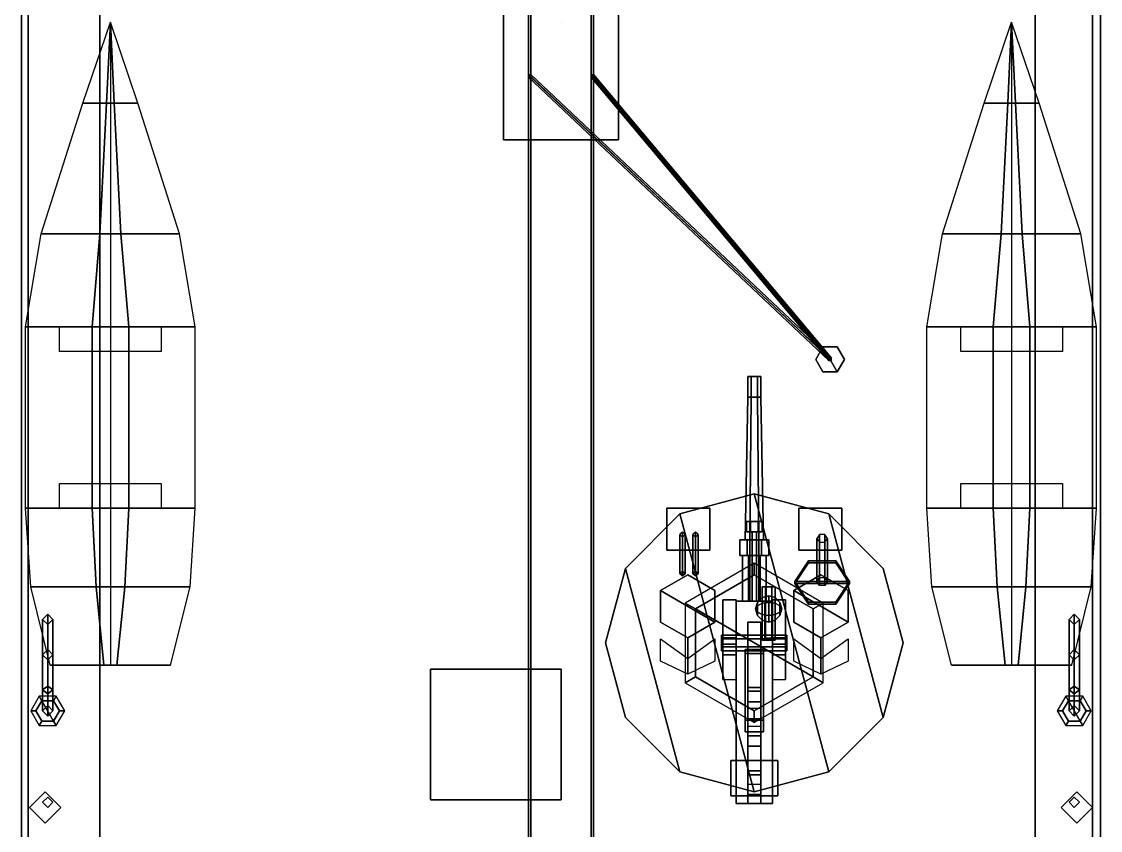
# Model space of a CAD drawing. Header units: millimetres. Extents: x -4.1 to 4.1, y -26.8 to 25.6.
# Drawn here: x -4.13 to 4.13, y -0.23 to 5.96 of the extents above; entities that cross this region are included whole.
import ezdxf

# ---------------------------------------------------------------- set-up
doc = ezdxf.new("R2010")
doc.units = ezdxf.units.MM
for name, color, linetype in [('boat', 6, 'Continuous'), ('gun', 1, 'Continuous'), ('railing', 3, 'Continuous'), ('sleeve', 5, 'Continuous'), ('turret', 2, 'Continuous')]:
    doc.layers.add(name, color=color, linetype=linetype)

msp = doc.modelspace()

# ---------------------------------------------------------------- linework, layer by layer
for points in [[(-4.13, 13.86, -0.12), (-4.08, 13.86, -0.3), (-4.08, -17.84, -0.3), (-4.13, -17.84, -0.12)], [(-4.13, 13.86, 1.39), (-4.13, 13.86, -0.12), (-4.13, -17.84, -0.12), (-4.13, -17.84, 1.39)], [(4.13, -17.84, 1.39), (4.13, 13.86, 1.39), (-4.13, 13.86, 1.39), (-4.13, -17.84, 1.39)], [(-4.08, 13.86, -0.3), (-3.53, 13.86, -0.87), (-3.53, -17.84, -0.87), (-4.08, -17.84, -0.3)], [(-3.53, -17.84, -0.87), (-3.53, 13.86, -0.87), (3.63, 13.86, -0.87), (3.63, -17.84, -0.87)], [(3.63, -17.84, -0.87), (3.63, 13.86, -0.87), (4.07, 13.86, -0.3), (4.07, -17.84, -0.3)], [(4.07, -17.84, -0.3), (4.07, 13.86, -0.3), (4.13, 13.86, -0.12), (4.13, -17.84, -0.12)], [(4.13, -17.84, -0.12), (4.13, 13.86, -0.12), (4.13, 13.86, 1.39), (4.13, -17.84, 1.39)], [(0.44, 5.05, 1.58), (0.44, 7.3, 1.58), (-0.44, 7.3, 1.58), (-0.44, 5.05, 1.58)], [(-0.44, 7.3, 1.58), (-0.44, 7.3, 1.39), (-0.44, 5.05, 1.39), (-0.44, 5.05, 1.58)], [(0.44, 5.05, 1.39), (0.44, 7.3, 1.39), (0.44, 7.3, 1.58), (0.44, 5.05, 1.58)], [(-0.23, -12.15, 10.16), (-0.25, -12.15, 10.16), (-0.25, 6.88, 16.43), (-0.23, 6.88, 16.43)], [(-0.25, 6.88, 16.45), (-0.25, 6.88, 16.43), (-0.25, -12.15, 10.16), (-0.25, -12.15, 10.18)], [(-0.23, 6.88, 16.45), (-0.25, 6.88, 16.45), (-0.25, -12.15, 10.18), (-0.23, -12.15, 10.18)], [(-0.23, -12.15, 10.18), (-0.23, -12.15, 10.16), (-0.23, 6.88, 16.43), (-0.23, 6.88, 16.45)], [(0.25, 6.88, 16.45), (0.23, 6.88, 16.45), (0.23, -12.15, 10.18), (0.25, -12.15, 10.18)], [(0.23, 6.88, 16.45), (0.23, 6.88, 16.43), (0.23, -12.15, 10.16), (0.23, -12.15, 10.18)], [(0.25, -12.15, 10.16), (0.23, -12.15, 10.16), (0.23, 6.88, 16.43), (0.25, 6.88, 16.43)], [(0.25, -12.15, 10.18), (0.25, -12.15, 10.16), (0.25, 6.88, 16.43), (0.25, 6.88, 16.45)], [(0, 5.95, 2), (0, 5.95, 2), (0, 5.95, 2.16)], [(-0.25, 5.53, 16), (-0.25, 5.55, 16), (2.05, 3.38, 3.75), (2.05, 3.36, 3.75)], [(2.07, 3.38, 3.75), (2.05, 3.38, 3.75), (-0.25, 5.55, 16), (-0.23, 5.55, 16)], [(2.07, 3.36, 3.75), (2.07, 3.38, 3.75), (-0.23, 5.55, 16), (-0.23, 5.53, 16)], [(0.23, 5.53, 16), (0.23, 5.55, 16), (2.05, 3.38, 3.75), (2.05, 3.36, 3.75)], [(2.07, 3.38, 3.75), (2.05, 3.38, 3.75), (0.23, 5.55, 16), (0.25, 5.55, 16)], [(2.07, 3.36, 3.75), (2.07, 3.38, 3.75), (0.25, 5.55, 16), (0.25, 5.53, 16)], [(-0.23, 5.53, 16), (-0.25, 5.53, 16), (2.05, 3.36, 3.75), (2.07, 3.36, 3.75)], [(0.25, 5.53, 16), (0.23, 5.53, 16), (2.05, 3.36, 3.75), (2.07, 3.36, 3.75)], [(-0.44, 5.05, 1.58), (-0.44, 5.05, 1.39), (0.44, 5.05, 1.39), (0.44, 5.05, 1.58)], [(2.005, 3.4653, 1.39), (1.95, 3.37, 1.39), (1.95, 3.37, 3.75), (2.005, 3.4653, 3.75)], [(2.115, 3.2747, 3.75), (2.005, 3.4653, 3.75), (1.95, 3.37, 3.75), (2.005, 3.2747, 3.75)], [(2.115, 3.4653, 1.39), (2.005, 3.4653, 1.39), (2.005, 3.4653, 3.75), (2.115, 3.4653, 3.75)], [(2.17, 3.37, 3.75), (2.115, 3.4653, 3.75), (2.005, 3.4653, 3.75), (2.115, 3.2747, 3.75)], [(2.17, 3.37, 1.39), (2.115, 3.4653, 1.39), (2.115, 3.4653, 3.75), (2.17, 3.37, 3.75)], [(1.95, 3.37, 1.39), (2.005, 3.2747, 1.39), (2.005, 3.2747, 3.75), (1.95, 3.37, 3.75)], [(2.115, 3.2747, 1.39), (2.17, 3.37, 1.39), (2.17, 3.37, 3.75), (2.115, 3.2747, 3.75)], [(2.005, 3.2747, 1.39), (2.115, 3.2747, 1.39), (2.115, 3.2747, 3.75), (2.005, 3.2747, 3.75)], [(-3.93, 1.15, 3.46), (-3.97, 1.11, 3.49), (-3.97, 1.38, 3.63), (-3.93, 1.42, 3.6)], [(-3.89, 1.11, 3.49), (-3.93, 1.15, 3.46), (-3.93, 1.42, 3.6), (-3.89, 1.38, 3.63)], [(3.93, 1.15, 3.46), (3.89, 1.11, 3.49), (3.89, 1.38, 3.63), (3.93, 1.42, 3.6)], [(3.97, 1.11, 3.49), (3.93, 1.15, 3.46), (3.93, 1.42, 3.6), (3.97, 1.38, 3.63)], [(-3.97, 1.11, 3.49), (-3.93, 1.07, 3.52), (-3.93, 1.34, 3.66), (-3.97, 1.38, 3.63)], [(-3.93, 1.07, 3.52), (-3.89, 1.11, 3.49), (-3.89, 1.38, 3.63), (-3.93, 1.34, 3.66)], [(3.89, 1.11, 3.49), (3.93, 1.07, 3.52), (3.93, 1.34, 3.66), (3.89, 1.38, 3.63)], [(3.93, 1.07, 3.52), (3.97, 1.11, 3.49), (3.97, 1.38, 3.63), (3.93, 1.34, 3.66)], [(-3.93, 0.87, 3), (-3.97, 0.84, 3.04), (-3.97, 1.11, 3.49), (-3.93, 1.15, 3.46)], [(-3.97, 0.84, 3.04), (-3.93, 0.81, 3.08), (-3.93, 1.07, 3.52), (-3.97, 1.11, 3.49)], [(-3.89, 0.84, 3.04), (-3.93, 0.87, 3), (-3.93, 1.15, 3.46), (-3.89, 1.11, 3.49)], [(-3.93, 0.81, 3.08), (-3.89, 0.84, 3.04), (-3.89, 1.11, 3.49), (-3.93, 1.07, 3.52)], [(3.93, 0.87, 3), (3.89, 0.84, 3.04), (3.89, 1.11, 3.49), (3.93, 1.15, 3.46)], [(3.89, 0.84, 3.04), (3.93, 0.81, 3.08), (3.93, 1.07, 3.52), (3.89, 1.11, 3.49)], [(3.97, 0.84, 3.04), (3.93, 0.87, 3), (3.93, 1.15, 3.46), (3.97, 1.11, 3.49)], [(3.93, 0.81, 3.08), (3.97, 0.84, 3.04), (3.97, 1.11, 3.49), (3.93, 1.07, 3.52)], [(0, 1, -3.99), (0, 1, -4.99), (-1, 1, -4.99), (-1, 1, -3.99)], [(-1, 1, -3.99), (-1, 1, -4.99), (-1, 0, -4.99), (-1, 0, -3.99)], [(-1, 0, -4.99), (-1, 1, -4.99), (0, 1, -4.99), (0, 0, -4.99)], [(0, 0, -3.99), (0, 1, -3.99), (-1, 1, -3.99), (-1, 0, -3.99)], [(0, 0, -4.99), (0, 1, -4.99), (0, 1, -3.99), (0, 0, -3.99)], [(-3.93, 0.72, 2.57), (-3.97, 0.68, 2.6), (-3.97, 0.84, 3.04), (-3.93, 0.87, 3)], [(-3.97, 0.68, 2.6), (-3.93, 0.64, 2.63), (-3.93, 0.81, 3.08), (-3.97, 0.84, 3.04)], [(-3.89, 0.68, 2.6), (-3.93, 0.72, 2.57), (-3.93, 0.87, 3), (-3.89, 0.84, 3.04)], [(-3.93, 0.64, 2.63), (-3.89, 0.68, 2.6), (-3.89, 0.84, 3.04), (-3.93, 0.81, 3.08)], [(3.93, 0.72, 2.57), (3.89, 0.68, 2.6), (3.89, 0.84, 3.04), (3.93, 0.87, 3)], [(3.89, 0.68, 2.6), (3.93, 0.64, 2.63), (3.93, 0.81, 3.08), (3.89, 0.84, 3.04)], [(3.97, 0.68, 2.6), (3.93, 0.72, 2.57), (3.93, 0.87, 3), (3.97, 0.84, 3.04)], [(3.93, 0.64, 2.63), (3.97, 0.68, 2.6), (3.97, 0.84, 3.04), (3.93, 0.81, 3.08)], [(-3.995, 0.7926, 1.39), (-4.06, 0.68, 1.39), (-4.02, 0.68, 2.39), (-3.975, 0.7579, 2.39)], [(-4.02, 0.68, 2.39), (-3.975, 0.6021, 2.39), (-3.885, 0.6021, 2.39), (-3.975, 0.7579, 2.39)], [(-3.865, 0.7926, 1.39), (-3.995, 0.7926, 1.39), (-3.975, 0.7579, 2.39), (-3.885, 0.7579, 2.39)], [(-3.975, 0.7579, 2.39), (-3.885, 0.6021, 2.39), (-3.84, 0.68, 2.39), (-3.885, 0.7579, 2.39)], [(-3.8, 0.68, 1.39), (-3.865, 0.7926, 1.39), (-3.885, 0.7579, 2.39), (-3.84, 0.68, 2.39)], [(3.865, 0.7926, 1.39), (3.8, 0.68, 1.39), (3.84, 0.68, 2.39), (3.885, 0.7579, 2.39)], [(3.84, 0.68, 2.39), (3.885, 0.6021, 2.39), (3.975, 0.6021, 2.39), (3.885, 0.7579, 2.39)], [(3.995, 0.7926, 1.39), (3.865, 0.7926, 1.39), (3.885, 0.7579, 2.39), (3.975, 0.7579, 2.39)], [(3.885, 0.7579, 2.39), (3.975, 0.6021, 2.39), (4.02, 0.68, 2.39), (3.975, 0.7579, 2.39)], [(4.06, 0.68, 1.39), (3.995, 0.7926, 1.39), (3.975, 0.7579, 2.39), (4.02, 0.68, 2.39)], [(-4.06, 0.68, 1.39), (-3.995, 0.5674, 1.39), (-3.975, 0.6021, 2.39), (-4.02, 0.68, 2.39)], [(-3.93, 0.72, 2.39), (-3.97, 0.68, 2.39), (-3.97, 0.68, 2.6), (-3.93, 0.72, 2.57)], [(-3.97, 0.68, 2.39), (-3.93, 0.64, 2.39), (-3.93, 0.64, 2.63), (-3.97, 0.68, 2.6)], [(-3.89, 0.68, 2.39), (-3.93, 0.72, 2.39), (-3.93, 0.72, 2.57), (-3.89, 0.68, 2.6)], [(-3.93, 0.64, 2.39), (-3.89, 0.68, 2.39), (-3.89, 0.68, 2.6), (-3.93, 0.64, 2.63)], [(-3.865, 0.5674, 1.39), (-3.8, 0.68, 1.39), (-3.84, 0.68, 2.39), (-3.885, 0.6021, 2.39)], [(3.8, 0.68, 1.39), (3.865, 0.5674, 1.39), (3.885, 0.6021, 2.39), (3.84, 0.68, 2.39)], [(3.93, 0.72, 2.39), (3.89, 0.68, 2.39), (3.89, 0.68, 2.6), (3.93, 0.72, 2.57)], [(3.89, 0.68, 2.39), (3.93, 0.64, 2.39), (3.93, 0.64, 2.63), (3.89, 0.68, 2.6)], [(3.97, 0.68, 2.39), (3.93, 0.72, 2.39), (3.93, 0.72, 2.57), (3.97, 0.68, 2.6)], [(3.93, 0.64, 2.39), (3.97, 0.68, 2.39), (3.97, 0.68, 2.6), (3.93, 0.64, 2.63)], [(3.995, 0.5674, 1.39), (4.06, 0.68, 1.39), (4.02, 0.68, 2.39), (3.975, 0.6021, 2.39)], [(-3.995, 0.5674, 1.39), (-3.865, 0.5674, 1.39), (-3.885, 0.6021, 2.39), (-3.975, 0.6021, 2.39)], [(3.865, 0.5674, 1.39), (3.995, 0.5674, 1.39), (3.975, 0.6021, 2.39), (3.885, 0.6021, 2.39)], [(-3.95, 0.06, 1.39), (-4.07, -0.06, 1.39), (-4.07, -0.06, 1.64), (-3.95, 0.06, 1.64)], [(-3.83, -0.06, 1.64), (-3.95, 0.06, 1.64), (-4.07, -0.06, 1.64), (-3.95, -0.18, 1.64)], [(-3.93, 0.02, 3.66), (-3.97, -0.02, 3.63), (-3.93, -0.06, 3.6), (-3.89, -0.02, 3.63)], [(-3.83, -0.06, 1.39), (-3.95, 0.06, 1.39), (-3.95, 0.06, 1.64), (-3.83, -0.06, 1.64)], [(-1, 0, -3.99), (-1, 0, -4.99), (0, 0, -4.99), (0, 0, -3.99)], [(3.95, 0.06, 1.39), (3.83, -0.06, 1.39), (3.83, -0.06, 1.64), (3.95, 0.06, 1.64)], [(4.07, -0.06, 1.64), (3.95, 0.06, 1.64), (3.83, -0.06, 1.64), (3.95, -0.18, 1.64)], [(3.93, 0.02, 3.66), (3.89, -0.02, 3.63), (3.93, -0.06, 3.6), (3.97, -0.02, 3.63)], [(4.07, -0.06, 1.39), (3.95, 0.06, 1.39), (3.95, 0.06, 1.64), (4.07, -0.06, 1.64)], [(-4.07, -0.06, 1.39), (-3.95, -0.18, 1.39), (-3.95, -0.18, 1.64), (-4.07, -0.06, 1.64)], [(-3.95, -0.18, 1.39), (-3.83, -0.06, 1.39), (-3.83, -0.06, 1.64), (-3.95, -0.18, 1.64)], [(3.83, -0.06, 1.39), (3.95, -0.18, 1.39), (3.95, -0.18, 1.64), (3.83, -0.06, 1.64)], [(3.95, -0.18, 1.39), (4.07, -0.06, 1.39), (4.07, -0.06, 1.64), (3.95, -0.18, 1.64)]]:
    msp.add_3dface(points)
at = {"layer": 'boat'}
for points in [[(-3.66, 5.33, 2.16), (-3.45, 5.95, 2.16), (-3.45, 5.95, 2), (-3.48, 5.33, 1.5)], [(-3.48, 5.33, 1.5), (-3.45, 5.95, 2), (-3.45, 5.95, 2), (-3.45, 5.33, 1.5)], [(-3.24, 5.33, 2.16), (-3.45, 5.95, 2.16), (-3.45, 5.95, 2), (-3.42, 5.33, 1.5)], [(-3.42, 5.33, 1.5), (-3.45, 5.95, 2), (-3.45, 5.95, 2), (-3.45, 5.33, 1.5)], [(3.24, 5.33, 2.16), (3.45, 5.95, 2.16), (3.45, 5.95, 2), (3.42, 5.33, 1.5)], [(3.42, 5.33, 1.5), (3.45, 5.95, 2), (3.45, 5.95, 2), (3.45, 5.33, 1.5)], [(3.48, 5.33, 1.5), (3.45, 5.95, 2), (3.45, 5.95, 2), (3.45, 5.33, 1.5)], [(3.66, 5.33, 2.16), (3.45, 5.95, 2.16), (3.45, 5.95, 2), (3.48, 5.33, 1.5)], [(-3.98, 4.33, 2.16), (-3.66, 5.33, 2.16), (-3.48, 5.33, 1.5), (-3.53, 4.33, 1.39)], [(-3.53, 4.33, 1.39), (-3.48, 5.33, 1.5), (-3.45, 5.33, 1.5), (-3.45, 4.33, 1.39)], [(-3.37, 4.33, 1.39), (-3.42, 5.33, 1.5), (-3.45, 5.33, 1.5), (-3.45, 4.33, 1.39)], [(-2.92, 4.33, 2.16), (-3.24, 5.33, 2.16), (-3.42, 5.33, 1.5), (-3.37, 4.33, 1.39)], [(2.92, 4.33, 2.16), (3.24, 5.33, 2.16), (3.42, 5.33, 1.5), (3.37, 4.33, 1.39)], [(3.37, 4.33, 1.39), (3.42, 5.33, 1.5), (3.45, 5.33, 1.5), (3.45, 4.33, 1.39)], [(3.53, 4.33, 1.39), (3.48, 5.33, 1.5), (3.45, 5.33, 1.5), (3.45, 4.33, 1.39)], [(3.98, 4.33, 2.16), (3.66, 5.33, 2.16), (3.48, 5.33, 1.5), (3.53, 4.33, 1.39)], [(-4.1, 3.62, 2.16), (-3.98, 4.33, 2.16), (-3.53, 4.33, 1.39), (-3.59, 3.62, 1.39)], [(-3.59, 3.62, 1.39), (-3.53, 4.33, 1.39), (-3.45, 4.33, 1.39), (-3.45, 3.62, 1.39)], [(-3.31, 3.62, 1.39), (-3.37, 4.33, 1.39), (-3.45, 4.33, 1.39), (-3.45, 3.62, 1.39)], [(-2.8, 3.62, 2.16), (-2.92, 4.33, 2.16), (-3.37, 4.33, 1.39), (-3.31, 3.62, 1.39)], [(2.8, 3.62, 2.16), (2.92, 4.33, 2.16), (3.37, 4.33, 1.39), (3.31, 3.62, 1.39)], [(3.31, 3.62, 1.39), (3.37, 4.33, 1.39), (3.45, 4.33, 1.39), (3.45, 3.62, 1.39)], [(3.59, 3.62, 1.39), (3.53, 4.33, 1.39), (3.45, 4.33, 1.39), (3.45, 3.62, 1.39)], [(4.1, 3.62, 2.16), (3.98, 4.33, 2.16), (3.53, 4.33, 1.39), (3.59, 3.62, 1.39)], [(-4.1, 2.23, 2.16), (-4.1, 3.62, 2.16), (-3.59, 3.62, 1.39), (-3.59, 2.23, 1.39)], [(-3.84, 3.43, 1.78), (-3.84, 3.62, 1.78), (-3.06, 3.62, 1.78), (-3.06, 3.43, 1.78)], [(-3.59, 2.23, 1.39), (-3.59, 3.62, 1.39), (-3.45, 3.62, 1.39), (-3.45, 2.23, 1.39)], [(-3.31, 2.23, 1.39), (-3.31, 3.62, 1.39), (-3.45, 3.62, 1.39), (-3.45, 2.23, 1.39)], [(-2.8, 2.23, 2.16), (-2.8, 3.62, 2.16), (-3.31, 3.62, 1.39), (-3.31, 2.23, 1.39)], [(2.8, 2.23, 2.16), (2.8, 3.62, 2.16), (3.31, 3.62, 1.39), (3.31, 2.23, 1.39)], [(3.06, 3.43, 1.78), (3.06, 3.62, 1.78), (3.84, 3.62, 1.78), (3.84, 3.43, 1.78)], [(3.31, 2.23, 1.39), (3.31, 3.62, 1.39), (3.45, 3.62, 1.39), (3.45, 2.23, 1.39)], [(3.59, 2.23, 1.39), (3.59, 3.62, 1.39), (3.45, 3.62, 1.39), (3.45, 2.23, 1.39)], [(4.1, 2.23, 2.16), (4.1, 3.62, 2.16), (3.59, 3.62, 1.39), (3.59, 2.23, 1.39)], [(-3.84, 2.23, 1.78), (-3.84, 2.42, 1.78), (-3.06, 2.42, 1.78), (-3.06, 2.23, 1.78)], [(3.06, 2.23, 1.78), (3.06, 2.42, 1.78), (3.84, 2.42, 1.78), (3.84, 2.23, 1.78)], [(-4.06, 1.63, 2.16), (-4.1, 2.23, 2.16), (-3.59, 2.23, 1.39), (-3.56, 1.63, 1.49)], [(-3.56, 1.63, 1.49), (-3.59, 2.23, 1.39), (-3.45, 2.23, 1.39), (-3.45, 1.63, 1.49)], [(-3.34, 1.63, 1.49), (-3.31, 2.23, 1.39), (-3.45, 2.23, 1.39), (-3.45, 1.63, 1.49)], [(-2.84, 1.63, 2.16), (-2.8, 2.23, 2.16), (-3.31, 2.23, 1.39), (-3.34, 1.63, 1.49)], [(2.84, 1.63, 2.16), (2.8, 2.23, 2.16), (3.31, 2.23, 1.39), (3.34, 1.63, 1.49)], [(3.34, 1.63, 1.49), (3.31, 2.23, 1.39), (3.45, 2.23, 1.39), (3.45, 1.63, 1.49)], [(3.56, 1.63, 1.49), (3.59, 2.23, 1.39), (3.45, 2.23, 1.39), (3.45, 1.63, 1.49)], [(4.06, 1.63, 2.16), (4.1, 2.23, 2.16), (3.59, 2.23, 1.39), (3.56, 1.63, 1.49)], [(-3.91, 1.03, 2.16), (-4.06, 1.63, 2.16), (-3.56, 1.63, 1.49), (-3.5, 1.03, 1.83)], [(-3.5, 1.03, 1.83), (-3.56, 1.63, 1.49), (-3.45, 1.63, 1.49), (-3.45, 1.03, 1.83)], [(-3.4, 1.03, 1.83), (-3.34, 1.63, 1.49), (-3.45, 1.63, 1.49), (-3.45, 1.03, 1.83)], [(-2.99, 1.03, 2.16), (-2.84, 1.63, 2.16), (-3.34, 1.63, 1.49), (-3.4, 1.03, 1.83)], [(2.99, 1.03, 2.16), (2.84, 1.63, 2.16), (3.34, 1.63, 1.49), (3.4, 1.03, 1.83)], [(3.4, 1.03, 1.83), (3.34, 1.63, 1.49), (3.45, 1.63, 1.49), (3.45, 1.03, 1.83)], [(3.5, 1.03, 1.83), (3.56, 1.63, 1.49), (3.45, 1.63, 1.49), (3.45, 1.03, 1.83)], [(3.91, 1.03, 2.16), (4.06, 1.63, 2.16), (3.56, 1.63, 1.49), (3.5, 1.03, 1.83)], [(-3.45, 1.03, 2.16), (-3.91, 1.03, 2.16), (-3.5, 1.03, 1.83), (-3.45, 1.03, 1.83)], [(-3.45, 1.03, 2.16), (-2.99, 1.03, 2.16), (-3.4, 1.03, 1.83), (-3.45, 1.03, 1.83)], [(3.45, 1.03, 2.16), (2.99, 1.03, 2.16), (3.4, 1.03, 1.83), (3.45, 1.03, 1.83)], [(3.45, 1.03, 2.16), (3.91, 1.03, 2.16), (3.5, 1.03, 1.83), (3.45, 1.03, 1.83)]]:
    msp.add_3dface(points, dxfattribs=at)
at = {"layer": 'gun'}
for points in [[(1.43, 3.08, 2.73), (1.455, 3.08, 2.7733), (1.455, 3.24, 2.7733), (1.43, 3.24, 2.73)], [(1.455, 3.08, 2.6867), (1.43, 3.08, 2.73), (1.43, 3.24, 2.73), (1.455, 3.24, 2.6867)], [(1.455, 3.24, 2.7733), (1.505, 3.24, 2.7733), (1.53, 3.24, 2.73), (1.43, 3.24, 2.73)], [(1.43, 3.24, 2.73), (1.53, 3.24, 2.73), (1.505, 3.24, 2.6867), (1.455, 3.24, 2.6867)], [(1.455, 3.08, 2.7733), (1.505, 3.08, 2.7733), (1.505, 3.24, 2.7733), (1.455, 3.24, 2.7733)], [(1.505, 3.08, 2.6867), (1.455, 3.08, 2.6867), (1.455, 3.24, 2.6867), (1.505, 3.24, 2.6867)], [(1.505, 3.08, 2.7733), (1.53, 3.08, 2.73), (1.53, 3.24, 2.73), (1.505, 3.24, 2.7733)], [(1.53, 3.08, 2.73), (1.505, 3.08, 2.6867), (1.505, 3.24, 2.6867), (1.53, 3.24, 2.73)], [(1.41, 1.99, 2.73), (1.445, 1.99, 2.7906), (1.455, 3.08, 2.7733), (1.43, 3.08, 2.73)], [(1.445, 1.99, 2.6694), (1.41, 1.99, 2.73), (1.43, 3.08, 2.73), (1.455, 3.08, 2.6867)], [(1.445, 1.99, 2.7906), (1.515, 1.99, 2.7906), (1.505, 3.08, 2.7733), (1.455, 3.08, 2.7733)], [(1.515, 1.99, 2.6694), (1.445, 1.99, 2.6694), (1.455, 3.08, 2.6867), (1.505, 3.08, 2.6867)], [(1.515, 1.99, 2.7906), (1.55, 1.99, 2.73), (1.53, 3.08, 2.73), (1.505, 3.08, 2.7733)], [(1.55, 1.99, 2.73), (1.515, 1.99, 2.6694), (1.505, 3.08, 2.6867), (1.53, 3.08, 2.73)], [(1.37, 1.87, 2.73), (1.425, 1.87, 2.8253), (1.425, 1.99, 2.8253), (1.37, 1.99, 2.73)], [(1.425, 1.87, 2.6347), (1.37, 1.87, 2.73), (1.37, 1.99, 2.73), (1.425, 1.99, 2.6347)], [(1.425, 1.99, 2.8253), (1.535, 1.99, 2.8253), (1.59, 1.99, 2.73), (1.37, 1.99, 2.73)], [(1.37, 1.99, 2.73), (1.59, 1.99, 2.73), (1.535, 1.99, 2.6347), (1.425, 1.99, 2.6347)], [(1.425, 1.87, 2.8253), (1.535, 1.87, 2.8253), (1.535, 1.99, 2.8253), (1.425, 1.99, 2.8253)], [(1.535, 1.87, 2.6347), (1.425, 1.87, 2.6347), (1.425, 1.99, 2.6347), (1.535, 1.99, 2.6347)], [(1.535, 1.87, 2.8253), (1.59, 1.87, 2.73), (1.59, 1.99, 2.73), (1.535, 1.99, 2.8253)], [(1.59, 1.87, 2.73), (1.535, 1.87, 2.6347), (1.535, 1.99, 2.6347), (1.59, 1.99, 2.73)], [(1.37, 1.87, 2.73), (1.59, 1.87, 2.73), (1.535, 1.87, 2.8253), (1.425, 1.87, 2.8253)], [(1.425, 1.87, 2.6347), (1.535, 1.87, 2.6347), (1.59, 1.87, 2.73), (1.37, 1.87, 2.73)], [(1.39, 1.52, 2.73), (1.435, 1.52, 2.8079), (1.435, 1.87, 2.8079), (1.39, 1.87, 2.73)], [(1.435, 1.52, 2.6521), (1.39, 1.52, 2.73), (1.39, 1.87, 2.73), (1.435, 1.87, 2.6521)], [(1.435, 1.52, 2.8079), (1.525, 1.52, 2.8079), (1.525, 1.87, 2.8079), (1.435, 1.87, 2.8079)], [(1.525, 1.52, 2.6521), (1.435, 1.52, 2.6521), (1.435, 1.87, 2.6521), (1.525, 1.87, 2.6521)], [(1.525, 1.52, 2.8079), (1.57, 1.52, 2.73), (1.57, 1.87, 2.73), (1.525, 1.87, 2.8079)], [(1.57, 1.52, 2.73), (1.525, 1.52, 2.6521), (1.525, 1.87, 2.6521), (1.57, 1.87, 2.73)]]:
    msp.add_3dface(points, dxfattribs=at)
at = {"layer": 'railing'}
for points in [[(-4.13, -17.84, 1.39), (-4.13, 13.86, 1.39), (-4.13, 13.86, 2.2), (-4.13, -17.84, 2.2)], [(4.13, -17.84, 1.39), (4.13, 13.86, 1.39), (4.13, 13.86, 2.2), (4.13, -17.84, 2.2)]]:
    msp.add_3dface(points, dxfattribs=at)
at = {"layer": 'sleeve'}
for points in [[(1.42, 2.05, 2.59), (1.45, 2.05, 2.642), (1.45, 2.13, 2.642), (1.42, 2.13, 2.59)], [(1.45, 2.05, 2.538), (1.42, 2.05, 2.59), (1.42, 2.13, 2.59), (1.45, 2.13, 2.538)], [(1.45, 2.13, 2.642), (1.51, 2.13, 2.642), (1.54, 2.13, 2.59), (1.42, 2.13, 2.59)], [(1.42, 2.13, 2.59), (1.54, 2.13, 2.59), (1.51, 2.13, 2.538), (1.45, 2.13, 2.538)], [(1.45, 2.05, 2.642), (1.51, 2.05, 2.642), (1.51, 2.13, 2.642), (1.45, 2.13, 2.642)], [(1.51, 2.05, 2.538), (1.45, 2.05, 2.538), (1.45, 2.13, 2.538), (1.51, 2.13, 2.538)], [(1.51, 2.05, 2.642), (1.54, 2.05, 2.59), (1.54, 2.13, 2.59), (1.51, 2.13, 2.642)], [(1.54, 2.05, 2.59), (1.51, 2.05, 2.538), (1.51, 2.13, 2.538), (1.54, 2.13, 2.59)], [(1.42, 2.05, 2.59), (1.54, 2.05, 2.59), (1.51, 2.05, 2.642), (1.45, 2.05, 2.642)], [(1.45, 2.05, 2.538), (1.51, 2.05, 2.538), (1.54, 2.05, 2.59), (1.42, 2.05, 2.59)], [(1.445, 1.52, 2.59), (1.4625, 1.52, 2.6203), (1.4625, 2.05, 2.6203), (1.445, 2.05, 2.59)], [(1.4625, 1.52, 2.5597), (1.445, 1.52, 2.59), (1.445, 2.05, 2.59), (1.4625, 2.05, 2.5597)], [(1.4625, 1.52, 2.6203), (1.4975, 1.52, 2.6203), (1.4975, 2.05, 2.6203), (1.4625, 2.05, 2.6203)], [(1.4975, 1.52, 2.5597), (1.4625, 1.52, 2.5597), (1.4625, 2.05, 2.5597), (1.4975, 2.05, 2.5597)], [(1.4975, 1.52, 2.6203), (1.515, 1.52, 2.59), (1.515, 2.05, 2.59), (1.4975, 2.05, 2.6203)], [(1.515, 1.52, 2.59), (1.4975, 1.52, 2.5597), (1.4975, 2.05, 2.5597), (1.515, 2.05, 2.59)], [(1.54, 1.63, 3.15), (1.64, 1.63, 3.15), (1.615, 1.63, 3.1067), (1.565, 1.63, 3.1067)], [(1.565, 1.22, 3.1067), (1.54, 1.22, 3.15), (1.54, 1.63, 3.15), (1.565, 1.63, 3.1067)], [(1.565, 1.63, 3.1933), (1.615, 1.63, 3.1933), (1.64, 1.63, 3.15), (1.54, 1.63, 3.15)], [(1.54, 1.22, 3.15), (1.565, 1.22, 3.1933), (1.565, 1.63, 3.1933), (1.54, 1.63, 3.15)], [(1.615, 1.22, 3.1067), (1.565, 1.22, 3.1067), (1.565, 1.63, 3.1067), (1.615, 1.63, 3.1067)], [(1.565, 1.22, 3.1933), (1.615, 1.22, 3.1933), (1.615, 1.63, 3.1933), (1.565, 1.63, 3.1933)], [(1.64, 1.22, 3.15), (1.615, 1.22, 3.1067), (1.615, 1.63, 3.1067), (1.64, 1.63, 3.15)], [(1.615, 1.22, 3.1933), (1.64, 1.22, 3.15), (1.64, 1.63, 3.15), (1.615, 1.63, 3.1933)], [(1.34, -0.03, 2.55), (1.34, 1.52, 2.55), (1.62, 1.52, 2.55), (1.62, -0.03, 2.55)], [(1.34, -0.03, 2.91), (1.34, 1.52, 2.91), (1.34, 1.52, 2.55), (1.34, -0.03, 2.55)], [(1.62, 1.52, 2.91), (1.34, 1.52, 2.91), (1.34, -0.03, 2.91), (1.62, -0.03, 2.91)], [(1.62, 1.52, 2.55), (1.34, 1.52, 2.55), (1.34, 1.52, 2.91), (1.62, 1.52, 2.91)], [(1.5034, 1.485, 3.0767), (1.49, 1.46, 3.12), (1.49, 1.46, 3.12), (1.5034, 1.51, 3.12)], [(1.5034, 1.51, 3.12), (1.49, 1.46, 3.12), (1.49, 1.46, 3.12), (1.5034, 1.485, 3.1633)], [(1.54, 1.5033, 3.045), (1.5034, 1.485, 3.0767), (1.5034, 1.51, 3.12), (1.54, 1.5466, 3.12)], [(1.54, 1.5466, 3.12), (1.5034, 1.51, 3.12), (1.5034, 1.485, 3.1633), (1.54, 1.5033, 3.195)], [(1.54, 1.4167, 3.045), (1.5034, 1.435, 3.0767), (1.5034, 1.485, 3.0767), (1.54, 1.5033, 3.045)], [(1.54, 1.5033, 3.195), (1.5034, 1.485, 3.1633), (1.5034, 1.435, 3.1633), (1.54, 1.4167, 3.195)], [(1.59, 1.51, 3.0334), (1.54, 1.5033, 3.045), (1.54, 1.5466, 3.12), (1.59, 1.56, 3.12)], [(1.59, 1.56, 3.12), (1.54, 1.5466, 3.12), (1.54, 1.5033, 3.195), (1.59, 1.51, 3.2066)], [(1.59, 1.41, 3.0334), (1.54, 1.4167, 3.045), (1.54, 1.5033, 3.045), (1.59, 1.51, 3.0334)], [(1.59, 1.51, 3.2066), (1.54, 1.5033, 3.195), (1.54, 1.4167, 3.195), (1.59, 1.41, 3.2066)], [(1.62, 1.51, 2.91), (1.56, 1.51, 2.91), (1.56, 1.51, 3.05), (1.62, 1.51, 3.05)], [(1.56, 1.41, 3.05), (1.56, 1.51, 3.05), (1.56, 1.51, 2.91), (1.56, 1.24, 2.91)], [(1.64, 1.5033, 3.045), (1.59, 1.51, 3.0334), (1.59, 1.56, 3.12), (1.64, 1.5466, 3.12)], [(1.64, 1.5466, 3.12), (1.59, 1.56, 3.12), (1.59, 1.51, 3.2066), (1.64, 1.5033, 3.195)], [(1.64, 1.4167, 3.045), (1.59, 1.41, 3.0334), (1.59, 1.51, 3.0334), (1.64, 1.5033, 3.045)], [(1.64, 1.5033, 3.195), (1.59, 1.51, 3.2066), (1.59, 1.41, 3.2066), (1.64, 1.4167, 3.195)], [(1.62, -0.03, 2.55), (1.62, 1.52, 2.55), (1.62, 1.52, 2.91), (1.62, -0.03, 2.91)], [(1.62, 1.24, 2.91), (1.62, 1.51, 2.91), (1.62, 1.51, 3.05), (1.62, 1.41, 3.05)], [(1.6766, 1.485, 3.0767), (1.64, 1.5033, 3.045), (1.64, 1.5466, 3.12), (1.6766, 1.51, 3.12)], [(1.6766, 1.51, 3.12), (1.64, 1.5466, 3.12), (1.64, 1.5033, 3.195), (1.6766, 1.485, 3.1633)], [(1.6766, 1.435, 3.0767), (1.64, 1.4167, 3.045), (1.64, 1.5033, 3.045), (1.6766, 1.485, 3.0767)], [(1.6766, 1.485, 3.1633), (1.64, 1.5033, 3.195), (1.64, 1.4167, 3.195), (1.6766, 1.435, 3.1633)], [(1.69, 1.46, 3.12), (1.6766, 1.485, 3.0767), (1.6766, 1.51, 3.12), (1.69, 1.46, 3.12)], [(1.69, 1.46, 3.12), (1.6766, 1.51, 3.12), (1.6766, 1.485, 3.1633), (1.69, 1.46, 3.12)], [(1.5034, 1.435, 3.0767), (1.49, 1.46, 3.12), (1.49, 1.46, 3.12), (1.5034, 1.485, 3.0767)], [(1.5034, 1.485, 3.1633), (1.49, 1.46, 3.12), (1.49, 1.46, 3.12), (1.5034, 1.435, 3.1633)], [(1.5034, 1.41, 3.12), (1.49, 1.46, 3.12), (1.49, 1.46, 3.12), (1.5034, 1.435, 3.0767)], [(1.5034, 1.435, 3.1633), (1.49, 1.46, 3.12), (1.49, 1.46, 3.12), (1.5034, 1.41, 3.12)], [(1.54, 1.3734, 3.12), (1.5034, 1.41, 3.12), (1.5034, 1.435, 3.0767), (1.54, 1.4167, 3.045)], [(1.54, 1.4167, 3.195), (1.5034, 1.435, 3.1633), (1.5034, 1.41, 3.12), (1.54, 1.3734, 3.12)], [(1.59, 1.36, 3.12), (1.54, 1.3734, 3.12), (1.54, 1.4167, 3.045), (1.59, 1.41, 3.0334)], [(1.59, 1.41, 3.2066), (1.54, 1.4167, 3.195), (1.54, 1.3734, 3.12), (1.59, 1.36, 3.12)], [(1.62, 1.41, 3.05), (1.56, 1.41, 3.05), (1.56, 1.24, 2.91), (1.62, 1.24, 2.91)], [(1.64, 1.3734, 3.12), (1.59, 1.36, 3.12), (1.59, 1.41, 3.0334), (1.64, 1.4167, 3.045)], [(1.64, 1.4167, 3.195), (1.59, 1.41, 3.2066), (1.59, 1.36, 3.12), (1.64, 1.3734, 3.12)], [(1.6766, 1.41, 3.12), (1.64, 1.3734, 3.12), (1.64, 1.4167, 3.045), (1.6766, 1.435, 3.0767)], [(1.6766, 1.435, 3.1633), (1.64, 1.4167, 3.195), (1.64, 1.3734, 3.12), (1.6766, 1.41, 3.12)], [(1.69, 1.46, 3.12), (1.6766, 1.435, 3.0767), (1.6766, 1.485, 3.0767), (1.69, 1.46, 3.12)], [(1.69, 1.46, 3.12), (1.6766, 1.485, 3.1633), (1.6766, 1.435, 3.1633), (1.69, 1.46, 3.12)], [(1.69, 1.46, 3.12), (1.6766, 1.41, 3.12), (1.6766, 1.435, 3.0767), (1.69, 1.46, 3.12)], [(1.69, 1.46, 3.12), (1.6766, 1.435, 3.1633), (1.6766, 1.41, 3.12), (1.69, 1.46, 3.12)], [(1.43, 1.15, 2.2), (1.43, 1.36, 2.2), (1.43, 1.36, 2.07), (1.43, 1.15, 2.07)], [(1.43, 1.36, 2.07), (1.43, 1.36, 2.2), (1.53, 1.36, 2.2), (1.53, 1.36, 2.07)], [(1.53, 1.15, 2.2), (1.53, 1.36, 2.2), (1.43, 1.36, 2.2), (1.43, 1.15, 2.2)], [(1.43, 1.15, 2.07), (1.43, 1.36, 2.07), (1.53, 1.36, 2.07), (1.53, 1.15, 2.07)], [(1.53, 1.36, 2.07), (1.53, 1.36, 2.2), (1.53, 1.15, 2.2), (1.53, 1.15, 2.07)], [(1.23, 1.26, 2.74), (1.23, 1.23, 2.792), (1.73, 1.23, 2.792), (1.73, 1.26, 2.74)], [(1.23, 1.23, 2.688), (1.23, 1.26, 2.74), (1.73, 1.26, 2.74), (1.73, 1.23, 2.688)], [(1.23, 1.26, 2.74), (1.23, 1.14, 2.74), (1.23, 1.17, 2.792), (1.23, 1.23, 2.792)], [(1.23, 1.23, 2.688), (1.23, 1.17, 2.688), (1.23, 1.14, 2.74), (1.23, 1.26, 2.74)], [(1.73, 1.23, 2.792), (1.73, 1.17, 2.792), (1.73, 1.14, 2.74), (1.73, 1.26, 2.74)], [(1.73, 1.26, 2.74), (1.73, 1.14, 2.74), (1.73, 1.17, 2.688), (1.73, 1.23, 2.688)], [(1.23, 1.23, 2.792), (1.23, 1.17, 2.792), (1.73, 1.17, 2.792), (1.73, 1.23, 2.792)], [(1.23, 1.17, 2.688), (1.23, 1.23, 2.688), (1.73, 1.23, 2.688), (1.73, 1.17, 2.688)], [(1.23, 1.17, 2.792), (1.23, 1.14, 2.74), (1.73, 1.14, 2.74), (1.73, 1.17, 2.792)], [(1.23, 1.14, 2.74), (1.23, 1.17, 2.688), (1.73, 1.17, 2.688), (1.73, 1.14, 2.74)], [(1.43, 1.17, 1.55), (1.43, 1.17, 1.66), (1.53, 1.17, 1.66), (1.53, 1.17, 1.55)], [(1.43, 0.83, 1.66), (1.43, 1.17, 1.66), (1.43, 1.17, 1.55), (1.43, 0.83, 1.55)], [(1.53, 0.83, 1.66), (1.53, 1.17, 1.66), (1.43, 1.17, 1.66), (1.43, 0.83, 1.66)], [(1.43, 0.83, 1.55), (1.43, 1.17, 1.55), (1.53, 1.17, 1.55), (1.53, 0.83, 1.55)], [(1.53, 1.17, 1.55), (1.53, 1.17, 1.66), (1.53, 0.83, 1.66), (1.53, 0.83, 1.55)], [(1.565, 1.22, 3.1067), (1.615, 1.22, 3.1067), (1.64, 1.22, 3.15), (1.54, 1.22, 3.15)], [(1.54, 1.22, 3.15), (1.64, 1.22, 3.15), (1.615, 1.22, 3.1933), (1.565, 1.22, 3.1933)], [(1.41, 0.61, 3.28), (1.41, 1.15, 3.03), (1.41, 1.12, 2.99), (1.41, 0.52, 3.05)], [(1.55, 1.15, 3.03), (1.41, 1.15, 3.03), (1.41, 0.61, 3.28), (1.55, 0.61, 3.28)], [(1.55, 1.12, 2.99), (1.41, 1.12, 2.99), (1.41, 1.15, 3.03), (1.55, 1.15, 3.03)], [(1.55, 1.12, 2.91), (1.41, 1.12, 2.91), (1.41, 1.12, 2.99), (1.55, 1.12, 2.99)], [(1.41, 0.52, 3.05), (1.41, 1.12, 2.99), (1.41, 1.12, 2.91), (1.41, 0.52, 2.91)], [(1.43, 0.86, 2.32), (1.43, 1.15, 2.2), (1.43, 1.15, 2.07), (1.43, 0.75, 2.26)], [(1.53, 0.86, 2.32), (1.53, 1.15, 2.2), (1.43, 1.15, 2.2), (1.43, 0.86, 2.32)], [(1.43, 0.75, 2.26), (1.43, 1.15, 2.07), (1.53, 1.15, 2.07), (1.53, 0.75, 2.26)], [(1.53, 1.15, 2.07), (1.53, 1.15, 2.2), (1.53, 0.86, 2.32), (1.53, 0.75, 2.26)], [(1.55, 0.52, 3.05), (1.55, 1.12, 2.99), (1.55, 1.15, 3.03), (1.55, 0.61, 3.28)], [(1.55, 0.52, 2.91), (1.55, 1.12, 2.91), (1.55, 1.12, 2.99), (1.55, 0.52, 3.05)], [(1.43, 0.7, 2.55), (1.43, 0.86, 2.32), (1.43, 0.75, 2.26), (1.43, 0.56, 2.55)], [(1.53, 0.7, 2.55), (1.53, 0.86, 2.32), (1.43, 0.86, 2.32), (1.43, 0.7, 2.55)], [(1.43, 0.62, 1.76), (1.43, 0.83, 1.66), (1.43, 0.83, 1.55), (1.43, 0.49, 1.67)], [(1.53, 0.62, 1.76), (1.53, 0.83, 1.66), (1.43, 0.83, 1.66), (1.43, 0.62, 1.76)], [(1.43, 0.49, 1.67), (1.43, 0.83, 1.55), (1.53, 0.83, 1.55), (1.53, 0.49, 1.67)], [(1.53, 0.75, 2.26), (1.53, 0.86, 2.32), (1.53, 0.7, 2.55), (1.53, 0.56, 2.55)], [(1.53, 0.83, 1.55), (1.53, 0.83, 1.66), (1.53, 0.62, 1.76), (1.53, 0.49, 1.67)], [(1.43, 0.56, 2.55), (1.43, 0.75, 2.26), (1.53, 0.75, 2.26), (1.53, 0.56, 2.55)], [(1.55, 0.61, 3.28), (1.41, 0.61, 3.28), (1.41, 0.52, 3.05), (1.55, 0.52, 3.05)], [(1.43, 0.41, 1.93), (1.43, 0.62, 1.76), (1.43, 0.49, 1.67), (1.43, 0.22, 1.93)], [(1.53, 0.41, 1.93), (1.53, 0.62, 1.76), (1.43, 0.62, 1.76), (1.43, 0.41, 1.93)], [(1.53, 0.49, 1.67), (1.53, 0.62, 1.76), (1.53, 0.41, 1.93), (1.53, 0.22, 1.93)], [(1.55, 0.52, 3.05), (1.41, 0.52, 3.05), (1.41, 0.52, 2.91), (1.55, 0.52, 2.91)], [(1.43, 0.22, 1.93), (1.43, 0.49, 1.67), (1.53, 0.49, 1.67), (1.53, 0.22, 1.93)], [(1.43, 0.19, 2.24), (1.43, 0.41, 1.93), (1.43, 0.22, 1.93), (1.43, 0.04, 2.24)], [(1.53, 0.19, 2.24), (1.53, 0.41, 1.93), (1.43, 0.41, 1.93), (1.43, 0.19, 2.24)], [(1.53, 0.22, 1.93), (1.53, 0.41, 1.93), (1.53, 0.19, 2.24), (1.53, 0.04, 2.24)], [(1.3, 0.03, 2.51), (1.3, 0.3, 2.51), (1.66, 0.3, 2.51), (1.66, 0.03, 2.51)], [(1.3, 0.03, 2.94), (1.3, 0.3, 2.94), (1.3, 0.3, 2.51), (1.3, 0.03, 2.51)], [(1.66, 0.3, 2.94), (1.3, 0.3, 2.94), (1.3, 0.03, 2.94), (1.66, 0.03, 2.94)], [(1.66, 0.3, 2.51), (1.3, 0.3, 2.51), (1.3, 0.3, 2.94), (1.66, 0.3, 2.94)], [(1.66, 0.03, 2.51), (1.66, 0.3, 2.51), (1.66, 0.3, 2.94), (1.66, 0.03, 2.94)], [(1.43, 0.04, 2.24), (1.43, 0.22, 1.93), (1.53, 0.22, 1.93), (1.53, 0.04, 2.24)], [(1.43, 0.12, 2.55), (1.43, 0.19, 2.24), (1.43, 0.04, 2.24), (1.43, -0.03, 2.55)], [(1.53, 0.12, 2.55), (1.53, 0.19, 2.24), (1.43, 0.19, 2.24), (1.43, 0.12, 2.55)], [(1.53, 0.04, 2.24), (1.53, 0.19, 2.24), (1.53, 0.12, 2.55), (1.53, -0.03, 2.55)], [(1.66, 0.03, 2.94), (1.3, 0.03, 2.94), (1.3, 0.03, 2.51), (1.66, 0.03, 2.51)], [(1.43, -0.03, 2.55), (1.43, 0.04, 2.24), (1.53, 0.04, 2.24), (1.53, -0.03, 2.55)], [(1.62, -0.03, 2.91), (1.34, -0.03, 2.91), (1.34, -0.03, 2.55), (1.62, -0.03, 2.55)]]:
    msp.add_3dface(points, dxfattribs=at)
at = {"layer": 'turret'}
for points in [[(0.91, 2.1873, 1.67), (1.48, 0.06, 1.67), (2.05, 0.2127, 1.67), (1.48, 2.34, 1.67)], [(1.48, 2.34, 1.59), (2.05, 0.2127, 1.59), (1.48, 0.06, 1.59), (0.91, 2.1873, 1.59)], [(0.91, 2.1873, 1.67), (1.48, 2.34, 1.67), (1.48, 2.34, 1.59), (0.91, 2.1873, 1.59)], [(1.48, 2.34, 1.67), (2.05, 2.1873, 1.67), (2.05, 2.1873, 1.59), (1.48, 2.34, 1.59)], [(1.48, 2.34, 1.67), (2.05, 0.2127, 1.67), (2.4673, 0.63, 1.67), (2.05, 2.1873, 1.67)], [(2.05, 2.1873, 1.59), (2.4673, 0.63, 1.59), (2.05, 0.2127, 1.59), (1.48, 2.34, 1.59)], [(0.4927, 1.77, 1.67), (0.91, 0.2127, 1.67), (1.48, 0.06, 1.67), (0.91, 2.1873, 1.67)], [(0.91, 2.1873, 1.59), (1.48, 0.06, 1.59), (0.91, 0.2127, 1.59), (0.4927, 1.77, 1.59)], [(0.4927, 1.77, 1.67), (0.91, 2.1873, 1.67), (0.91, 2.1873, 1.59), (0.4927, 1.77, 1.59)], [(1.14, 1.91, 1.67), (1.14, 2.23, 1.79), (0.81, 2.23, 1.79), (0.81, 1.91, 1.67)], [(0.81, 1.91, 1.67), (0.81, 2.23, 1.79), (0.81, 2.23, 1.67), (0.81, 1.91, 1.67)], [(0.81, 2.23, 1.67), (0.81, 2.23, 1.79), (1.14, 2.23, 1.79), (1.14, 2.23, 1.67)], [(0.81, 1.91, 1.67), (0.81, 2.23, 1.67), (1.14, 2.23, 1.67), (1.14, 1.91, 1.67)], [(1.14, 2.23, 1.67), (1.14, 2.23, 1.79), (1.14, 1.91, 1.67)], [(1.82, 1.91, 1.67), (1.82, 2.23, 1.79), (1.82, 2.23, 1.67), (1.82, 1.91, 1.67)], [(1.82, 2.23, 1.67), (1.82, 2.23, 1.79), (2.15, 2.23, 1.79), (2.15, 2.23, 1.67)], [(2.15, 1.91, 1.67), (2.15, 2.23, 1.79), (1.82, 2.23, 1.79), (1.82, 1.91, 1.67)], [(1.82, 1.91, 1.67), (1.82, 2.23, 1.67), (2.15, 2.23, 1.67), (2.15, 1.91, 1.67)], [(2.05, 2.1873, 1.67), (2.4673, 1.77, 1.67), (2.4673, 1.77, 1.59), (2.05, 2.1873, 1.59)], [(2.05, 2.1873, 1.67), (2.4673, 0.63, 1.67), (2.62, 1.2, 1.67), (2.4673, 1.77, 1.67)], [(2.4673, 1.77, 1.59), (2.62, 1.2, 1.59), (2.4673, 0.63, 1.59), (2.05, 2.1873, 1.59)], [(2.15, 2.23, 1.67), (2.15, 2.23, 1.79), (2.15, 1.91, 1.67)], [(0.93, 2.0473, 1.7), (0.91, 2.03, 1.69), (0.91, 1.73, 2.2096), (0.93, 1.7473, 2.2196)], [(0.91, 2.03, 1.69), (0.93, 2.0127, 1.68), (0.93, 1.7127, 2.1996), (0.91, 1.73, 2.2096)], [(0.95, 2.03, 1.69), (0.93, 2.0473, 1.7), (0.93, 1.7473, 2.2196), (0.95, 1.73, 2.2096)], [(0.93, 2.0127, 1.68), (0.95, 2.03, 1.69), (0.95, 1.73, 2.2096), (0.93, 1.7127, 2.1996)], [(1.03, 2.0473, 1.7), (1.01, 2.03, 1.69), (1.01, 1.73, 2.2096), (1.03, 1.7473, 2.2196)], [(1.01, 2.03, 1.69), (1.03, 2.0127, 1.68), (1.03, 1.7127, 2.1996), (1.01, 1.73, 2.2096)], [(1.05, 2.03, 1.69), (1.03, 2.0473, 1.7), (1.03, 1.7473, 2.2196), (1.05, 1.73, 2.2096)], [(1.03, 2.0127, 1.68), (1.05, 2.03, 1.69), (1.05, 1.73, 2.2096), (1.03, 1.7127, 2.1996)], [(1.98, 2.03, 1.6873), (1.96, 2, 1.67), (1.96, 1.67, 2.2416), (1.98, 1.7, 2.2589)], [(1.96, 2, 1.67), (1.98, 1.97, 1.6527), (1.98, 1.64, 2.2243), (1.96, 1.67, 2.2416)], [(2.02, 2.03, 1.6873), (1.98, 2.03, 1.6873), (1.98, 1.7, 2.2589), (2.02, 1.7, 2.2589)], [(2.04, 2, 1.67), (2.02, 2.03, 1.6873), (2.02, 1.7, 2.2589), (2.04, 1.67, 2.2416)], [(2.02, 1.97, 1.6527), (2.04, 2, 1.67), (2.04, 1.67, 2.2416), (2.02, 1.64, 2.2243)], [(1.98, 1.97, 1.6527), (2.02, 1.97, 1.6527), (2.02, 1.64, 2.2243), (1.98, 1.64, 2.2243)], [(1.895, 1.8275, 2.3325), (2.105, 1.8275, 2.3325), (2.21, 1.67, 2.2416), (1.79, 1.67, 2.2416)], [(1.895, 1.8275, 2.3325), (1.79, 1.67, 2.2416), (1.79, 1.655, 2.2676), (1.895, 1.8125, 2.3585)], [(2.105, 1.8275, 2.3325), (1.895, 1.8275, 2.3325), (1.895, 1.8125, 2.3585), (2.105, 1.8125, 2.3585)], [(2.21, 1.67, 2.2416), (2.105, 1.8275, 2.3325), (2.105, 1.8125, 2.3585), (2.21, 1.655, 2.2676)], [(0.34, 1.2, 1.67), (0.4927, 1.77, 1.67), (0.4927, 1.77, 1.59), (0.34, 1.2, 1.59)], [(0.34, 1.2, 1.67), (0.4927, 0.63, 1.67), (0.91, 0.2127, 1.67), (0.4927, 1.77, 1.67)], [(0.4927, 1.77, 1.59), (0.91, 0.2127, 1.59), (0.4927, 0.63, 1.59), (0.34, 1.2, 1.59)], [(0.95, 1.73, 2.2096), (0.93, 1.7473, 2.2196), (0.91, 1.73, 2.2096), (0.93, 1.7127, 2.1996)], [(1.0297, 1.46, 1.51), (1.48, 1.72, 1.51), (1.48, 1.81, 1.39), (0.9517, 1.505, 1.39)], [(1.05, 1.73, 2.2096), (1.03, 1.7473, 2.2196), (1.01, 1.73, 2.2096), (1.03, 1.7127, 2.1996)], [(1.48, 1.72, 1.51), (1.9303, 1.46, 1.51), (2.0083, 1.505, 1.39), (1.48, 1.81, 1.39)], [(2.105, 1.8125, 2.3585), (1.895, 1.8125, 2.3585), (1.79, 1.655, 2.2676), (2.21, 1.655, 2.2676)], [(2.4673, 1.77, 1.67), (2.62, 1.2, 1.67), (2.62, 1.2, 1.59), (2.4673, 1.77, 1.59)], [(0.7622, 1.6, 1.84), (0.97, 1.72, 1.84), (0.97, 1.72, 1.67), (0.7622, 1.6, 1.67)], [(0.7622, 1.6, 1.84), (1.1778, 1.36, 1.84), (1.1778, 1.6, 1.84), (0.97, 1.72, 1.84)], [(0.97, 1.72, 1.84), (1.1778, 1.6, 1.84), (1.1778, 1.6, 1.67), (0.97, 1.72, 1.67)], [(1.0297, 1.46, 1.59), (1.48, 1.72, 1.59), (1.48, 1.72, 1.51), (1.0297, 1.46, 1.51)], [(1.0297, 1.46, 1.59), (1.9303, 0.94, 1.59), (1.9303, 1.46, 1.59), (1.48, 1.72, 1.59)], [(1.48, 1.72, 1.59), (1.9303, 1.46, 1.59), (1.9303, 1.46, 1.51), (1.48, 1.72, 1.51)], [(1.7822, 1.6, 1.84), (1.99, 1.72, 1.84), (1.99, 1.72, 1.67), (1.7822, 1.6, 1.67)], [(1.7822, 1.6, 1.84), (2.1978, 1.36, 1.84), (2.1978, 1.6, 1.84), (1.99, 1.72, 1.84)], [(1.79, 1.67, 2.2416), (2.21, 1.67, 2.2416), (2.105, 1.5125, 2.1506), (1.895, 1.5125, 2.1506)], [(1.79, 1.67, 2.2416), (1.895, 1.5125, 2.1506), (1.895, 1.4975, 2.1766), (1.79, 1.655, 2.2676)], [(2.21, 1.655, 2.2676), (1.79, 1.655, 2.2676), (1.895, 1.4975, 2.1766), (2.105, 1.4975, 2.1766)], [(1.99, 1.72, 1.84), (2.1978, 1.6, 1.84), (2.1978, 1.6, 1.67), (1.99, 1.72, 1.67)], [(2.105, 1.5125, 2.1506), (2.21, 1.67, 2.2416), (2.21, 1.655, 2.2676), (2.105, 1.4975, 2.1766)], [(0.7622, 1.36, 1.84), (0.7622, 1.6, 1.84), (0.7622, 1.6, 1.67), (0.7622, 1.36, 1.67)], [(0.7622, 1.36, 1.84), (0.97, 1.24, 1.84), (1.1778, 1.36, 1.84), (0.7622, 1.6, 1.84)], [(1.1778, 1.6, 1.84), (1.1778, 1.36, 1.84), (1.1778, 1.36, 1.67), (1.1778, 1.6, 1.67)], [(1.7822, 1.36, 1.84), (1.7822, 1.6, 1.84), (1.7822, 1.6, 1.67), (1.7822, 1.36, 1.67)], [(1.7822, 1.36, 1.84), (1.99, 1.24, 1.84), (2.1978, 1.36, 1.84), (1.7822, 1.6, 1.84)], [(2.1978, 1.6, 1.84), (2.1978, 1.36, 1.84), (2.1978, 1.36, 1.67), (2.1978, 1.6, 1.67)], [(1.0297, 0.94, 1.51), (1.0297, 1.46, 1.51), (0.9517, 1.505, 1.39), (0.9517, 0.895, 1.39)], [(1.34, 1.53, 1.67), (1.24, 1.53, 1.67), (1.24, 1.53, 2.33), (1.34, 1.53, 2.33)], [(1.24, 1.19, 2.27), (1.24, 1.53, 2.33), (1.24, 1.53, 1.67), (1.24, 0.92, 1.67)], [(1.24, 1.11, 2.75), (1.24, 1.24, 2.67), (1.24, 1.53, 2.33), (1.24, 1.19, 2.27)], [(1.34, 1.53, 2.33), (1.24, 1.53, 2.33), (1.24, 1.24, 2.67), (1.34, 1.24, 2.67)], [(1.34, 0.92, 1.67), (1.34, 1.53, 1.67), (1.34, 1.53, 2.33), (1.34, 1.19, 2.27)], [(1.34, 1.19, 2.27), (1.34, 1.53, 2.33), (1.34, 1.24, 2.67), (1.34, 1.11, 2.75)], [(1.72, 1.53, 1.67), (1.62, 1.53, 1.67), (1.62, 1.53, 2.33), (1.72, 1.53, 2.33)], [(1.62, 1.19, 2.27), (1.62, 1.53, 2.33), (1.62, 1.53, 1.67), (1.62, 0.92, 1.67)], [(1.62, 1.11, 2.75), (1.62, 1.24, 2.67), (1.62, 1.53, 2.33), (1.62, 1.19, 2.27)], [(1.72, 1.53, 2.33), (1.62, 1.53, 2.33), (1.62, 1.24, 2.67), (1.72, 1.24, 2.67)], [(1.72, 0.92, 1.67), (1.72, 1.53, 1.67), (1.72, 1.53, 2.33), (1.72, 1.19, 2.27)], [(1.72, 1.19, 2.27), (1.72, 1.53, 2.33), (1.72, 1.24, 2.67), (1.72, 1.11, 2.75)], [(1.895, 1.5125, 2.1506), (2.105, 1.5125, 2.1506), (2.105, 1.4975, 2.1766), (1.895, 1.4975, 2.1766)], [(1.9303, 1.46, 1.51), (1.9303, 0.94, 1.51), (2.0083, 0.895, 1.39), (2.0083, 1.505, 1.39)], [(1.0297, 0.94, 1.59), (1.0297, 1.46, 1.59), (1.0297, 1.46, 1.51), (1.0297, 0.94, 1.51)], [(1.0297, 0.94, 1.59), (1.48, 0.68, 1.59), (1.9303, 0.94, 1.59), (1.0297, 1.46, 1.59)], [(1.9303, 1.46, 1.59), (1.9303, 0.94, 1.59), (1.9303, 0.94, 1.51), (1.9303, 1.46, 1.51)], [(0.97, 1.24, 1.84), (0.7622, 1.36, 1.84), (0.7622, 1.36, 1.67), (0.97, 1.24, 1.67)], [(1.1778, 1.36, 1.84), (0.97, 1.24, 1.84), (0.97, 1.24, 1.67), (1.1778, 1.36, 1.67)], [(1.99, 1.24, 1.84), (1.7822, 1.36, 1.84), (1.7822, 1.36, 1.67), (1.99, 1.24, 1.67)], [(2.1978, 1.36, 1.84), (1.99, 1.24, 1.84), (1.99, 1.24, 1.67), (2.1978, 1.36, 1.67)], [(0.97, 1.19, 1.73), (0.97, 1.2, 1.78), (0.97, 1.24, 1.78), (0.97, 1.24, 1.73)], [(1.34, 1.24, 2.67), (1.24, 1.24, 2.67), (1.24, 1.11, 2.75), (1.34, 1.11, 2.75)], [(1.72, 1.24, 2.67), (1.62, 1.24, 2.67), (1.62, 1.11, 2.75), (1.72, 1.11, 2.75)], [(1.99, 1.19, 1.73), (1.99, 1.2, 1.78), (1.99, 1.24, 1.78), (1.99, 1.24, 1.73)], [(0.4927, 0.63, 1.67), (0.34, 1.2, 1.67), (0.34, 1.2, 1.59), (0.4927, 0.63, 1.59)], [(0.97, 0.96, 2.15), (0.7622, 1.06, 2.2), (0.7622, 1.23, 2.02), (0.97, 1.08, 1.97)], [(1.1778, 1.06, 2.2), (0.97, 0.96, 2.15), (0.97, 1.08, 1.97), (1.1778, 1.23, 2.02)], [(0.97, 1.08, 1.84), (0.97, 1.1, 1.86), (0.97, 1.2, 1.78), (0.97, 1.19, 1.73)], [(1.34, 1.19, 2.27), (1.24, 1.19, 2.27), (1.24, 0.92, 1.67), (1.34, 0.92, 1.67)], [(1.34, 1.11, 2.75), (1.24, 1.11, 2.75), (1.24, 1.19, 2.27), (1.34, 1.19, 2.27)], [(1.72, 1.19, 2.27), (1.62, 1.19, 2.27), (1.62, 0.92, 1.67), (1.72, 0.92, 1.67)], [(1.72, 1.11, 2.75), (1.62, 1.11, 2.75), (1.62, 1.19, 2.27), (1.72, 1.19, 2.27)], [(1.99, 0.96, 2.15), (1.7822, 1.06, 2.2), (1.7822, 1.23, 2.02), (1.99, 1.08, 1.97)], [(2.1978, 1.06, 2.2), (1.99, 0.96, 2.15), (1.99, 1.08, 1.97), (2.1978, 1.23, 2.02)], [(1.99, 1.08, 1.84), (1.99, 1.1, 1.86), (1.99, 1.2, 1.78), (1.99, 1.19, 1.73)], [(2.62, 1.2, 1.67), (2.4673, 0.63, 1.67), (2.4673, 0.63, 1.59), (2.62, 1.2, 1.59)], [(0.97, 1.07, 1.98), (0.97, 1.08, 1.97), (0.97, 1.1, 1.86), (0.97, 1.08, 1.84)], [(1.99, 1.07, 1.98), (1.99, 1.08, 1.97), (1.99, 1.1, 1.86), (1.99, 1.08, 1.84)], [(1.48, 0.68, 1.51), (1.0297, 0.94, 1.51), (0.9517, 0.895, 1.39), (1.48, 0.59, 1.39)], [(1.48, 0.68, 1.59), (1.0297, 0.94, 1.59), (1.0297, 0.94, 1.51), (1.48, 0.68, 1.51)], [(1.9303, 0.94, 1.51), (1.48, 0.68, 1.51), (1.48, 0.59, 1.39), (2.0083, 0.895, 1.39)], [(1.9303, 0.94, 1.59), (1.48, 0.68, 1.59), (1.48, 0.68, 1.51), (1.9303, 0.94, 1.51)], [(0.91, 0.2127, 1.67), (0.4927, 0.63, 1.67), (0.4927, 0.63, 1.59), (0.91, 0.2127, 1.59)], [(2.4673, 0.63, 1.67), (2.05, 0.2127, 1.67), (2.05, 0.2127, 1.59), (2.4673, 0.63, 1.59)], [(1.48, 0.06, 1.67), (0.91, 0.2127, 1.67), (0.91, 0.2127, 1.59), (1.48, 0.06, 1.59)], [(2.05, 0.2127, 1.67), (1.48, 0.06, 1.67), (1.48, 0.06, 1.59), (2.05, 0.2127, 1.59)]]:
    msp.add_3dface(points, dxfattribs=at)

doc.saveas('drawing.dxf')
